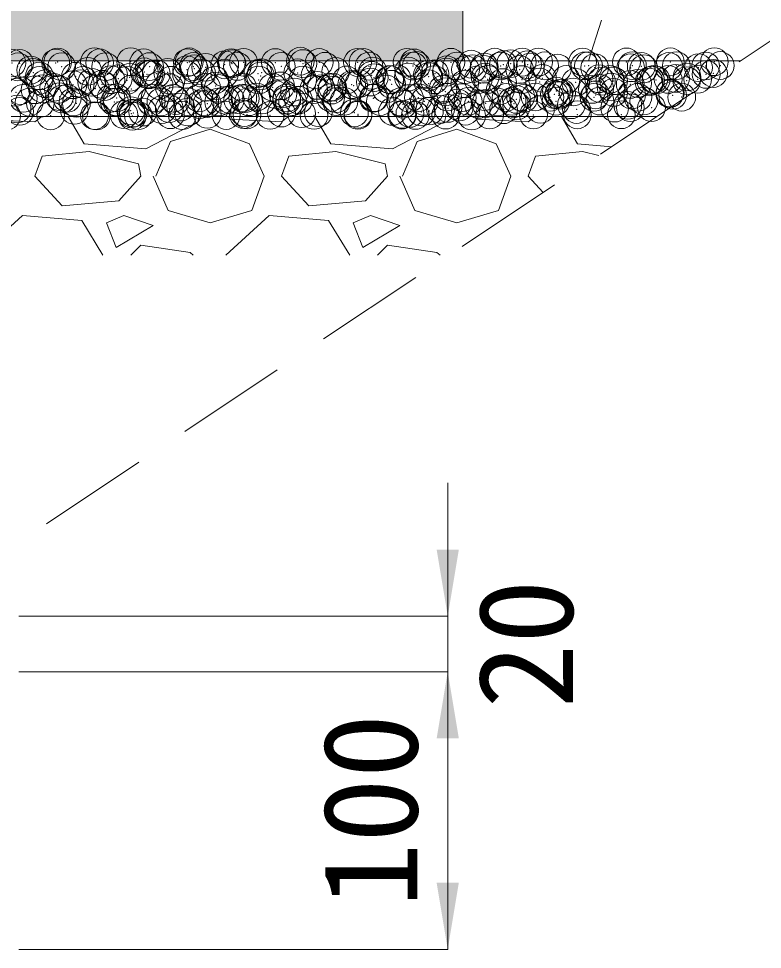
# Model space of a CAD drawing. Units: millimetres at full size, sheet at 1:20; some dimension numbers follow another scale. Extents: x 16670 to 20870, y 2462 to 8402.
# Drawn here: x 18875.7 to 19143.7, y 5977.4 to 6312.6 of the extents above; entities that cross this region are included whole.
import ezdxf
from ezdxf.enums import TextEntityAlignment as Align

# ---------------------------------------------------------------- set-up
doc = ezdxf.new("R2010")
doc.units = ezdxf.units.MM
doc.header["$LTSCALE"] = 20
doc.header["$PDMODE"] = 32
doc.header["$PDSIZE"] = 10
doc.linetypes.add('USER2', pattern=[3, 2, -1])
for name, color, linetype, lineweight in [('ハッチング', 7, 'Continuous', 9), ('ハッチング_基礎', 150, 'Continuous', 9), ('寸法線', 7, 'Continuous', 13), ('本体', 2, 'Continuous', 13), ('舗装・基礎', 3, 'Continuous', 13)]:
    doc.layers.add(name, color=color, linetype=linetype, lineweight=lineweight)
doc.layers.add('ハッチング_本体', color=8, linetype='Continuous')
doc.styles.add('ＭＳ ゴシック', font='')
doc.styles.get('ＭＳ ゴシック').set_extended_font_data('MS Gothic')

# ---------------------------------------------------------------- blocks, each defined once
blk = doc.blocks.new('filled_arrow')
at = {"color": 0, "linetype": 'Continuous', "lineweight": -2}
blk.add_solid([(7.5, 1.25), (0, 0), (7.5, -1.25)], dxfattribs=at)

msp = doc.modelspace()

# ---------------------------------------------------------------- hatches: boundary and pattern name
at = {"layer": 'ハッチング_本体'}
msp.add_hatch(color=256, dxfattribs=at).paths.add_polyline_path([(18615.75, 6417.39), (18615.75, 6297.39), (19035.75, 6297.39), (19035.75, 6497.39), (18915.75, 6497.39), (18915.75, 6417.39)])

# ---------------------------------------------------------------- linework, layer by layer
at = {"layer": 'ハッチング'}
for p in [(18873.22, 6296.62), (18875.36, 6295.26), (18875.99, 6296.47), (18879.97, 6294.07), (18889.04, 6296.65), (18889.72, 6296.96), (18891.18, 6295.29), (18903.01, 6297.13), (18904.86, 6296.68), (18907, 6295.31), (18916.01, 6297.07), (18920.68, 6296.71), (18922.82, 6295.34), (18936.28, 6294.19), (18936.5, 6296.74), (18937.14, 6297.05), (18938.64, 6295.37), (18938.92, 6294.54), (18943.05, 6295.08), (18949.95, 6295.99), (18952.32, 6296.76), (18952.59, 6296.34), (18954.46, 6295.4), (18956.72, 6296.88), (18968.14, 6296.79), (18970.28, 6295.43), (18977.15, 6297.28), (18978.09, 6296.42), (18983.96, 6296.82), (18986.1, 6295.46), (18997.78, 6296.83), (18999.78, 6296.85), (19001.92, 6295.49), (19015.6, 6296.88), (19017.74, 6295.52), (19018.11, 6296.66), (19019.04, 6295.8), (19029.92, 6294.17), (19031.42, 6296.91), (19033.56, 6295.54), (19036.68, 6294.26), (19038.74, 6296.21), (19039.32, 6294.61), (19043.22, 6294.34), (19043.45, 6295.15), (19047.24, 6296.94), (19049.38, 6295.57), (19050.35, 6296.06), (19053, 6296.41), (19056.21, 6294.28), (19057.13, 6296.95), (19059.06, 6296.03), (19060, 6295.18), (19063.06, 6296.97), (19065.2, 6295.6), (19069.93, 6294.78), (19078.88, 6296.99), (19079.69, 6295.59), (19081.02, 6295.63), (19083.23, 6294.94), (19094.7, 6297.02), (19096.23, 6294.88), (19096.84, 6295.66), (19100.02, 6295.41), (19100.95, 6294.55), (19109.95, 6295.38), (19110.52, 6297.05), (19112.66, 6295.69), (19120.64, 6294.96), (19123.24, 6295.55), (19126.34, 6297.08), (19128.48, 6295.72), (18880.91, 6293.21), (18883.17, 6291.94), (18896.16, 6291.87), (18900.6, 6293.62), (18909.88, 6292.37), (18911.57, 6290.94), (18915.7, 6291.48), (18920.93, 6293.45), (18921.86, 6292.59), (18922.6, 6292.39), (18923.18, 6292.54), (18925.25, 6292.74), (18929.38, 6293.28), (18936.17, 6292.48), (18941.56, 6293), (18949.89, 6292.97), (18961.88, 6292.82), (18962.82, 6291.97), (18963.19, 6293.14), (18976.19, 6293.08), (18982.51, 6292.37), (18989.91, 6293.57), (19002.84, 6292.2), (19003.2, 6293.74), (19003.77, 6291.34), (19009.33, 6290.66), (19011.98, 6291), (19016.11, 6291.55), (19016.2, 6293.68), (19023.01, 6292.46), (19023.46, 6291.75), (19025.65, 6292.81), (19029.78, 6293.35), (19041.27, 6290.63), (19043.79, 6291.58), (19044.73, 6290.72), (19057.09, 6290.66), (19064.42, 6291.13), (19072.91, 6290.69), (19084.75, 6290.95), (19088.73, 6290.72), (19104.55, 6290.75), (19109.73, 6290.72), (19112.38, 6291.07), (19116.51, 6291.61), (19120.37, 6290.77), (19123.41, 6292.52), (19126.05, 6292.87), (18883.07, 6290.34), (18884.22, 6287.34), (18885.33, 6289.16), (18888.35, 6287.88), (18895.25, 6288.79), (18897.9, 6289.14), (18898.89, 6290.37), (18902.03, 6289.68), (18903.33, 6287.34), (18905.66, 6288.99), (18906.59, 6288.13), (18908.93, 6290.59), (18914.71, 6290.4), (18916.33, 6287.28), (18926.28, 6288.54), (18930.05, 6287.78), (18930.53, 6290.43), (18943.35, 6287.94), (18946.35, 6290.46), (18946.61, 6288.37), (18947.55, 6287.51), (18956.34, 6287.88), (18962.17, 6290.49), (18967.24, 6287.92), (18970.06, 6288.38), (18977.99, 6290.52), (18983.36, 6288.55), (18984.63, 6287.4), (18987.57, 6287.74), (18988.76, 6287.95), (18993.81, 6290.54), (18995.66, 6288.86), (18996.35, 6288.48), (18998.3, 6289.2), (19002.43, 6289.75), (19008.19, 6287.29), (19009.63, 6290.57), (19010.07, 6288.98), (19023.37, 6289.15), (19025.45, 6290.6), (19036.37, 6289.09), (19050.09, 6289.58), (19063.38, 6289.75), (19076.38, 6289.69), (19085.03, 6287.47), (19085.68, 6290.09), (19089.16, 6288.01), (19090.1, 6290.18), (19096.06, 6288.92), (19098.7, 6289.27), (19102.83, 6289.81), (19103.4, 6290.35), (19105.37, 6290.5), (19116.39, 6290.29), (18874.68, 6286.08), (18876.31, 6286.68), (18881.58, 6286.99), (18890.04, 6287.17), (18890.39, 6284.53), (18893.14, 6283.93), (18908.96, 6283.96), (18911.01, 6284.08), (18924.78, 6283.99), (18940.6, 6284.02), (18956.42, 6284.04), (18961.41, 6284.35), (18968.31, 6285.26), (18970.95, 6285.6), (18972.24, 6284.07), (18975.08, 6286.15), (18981.98, 6287.06), (18988.06, 6284.1), (18988.5, 6286.88), (19003.52, 6283.95), (19003.88, 6284.13), (19019.7, 6284.16), (19028.52, 6287.12), (19029.46, 6286.26), (19030.24, 6284.39), (19035.52, 6284.19), (19043.54, 6284.55), (19049.15, 6286.67), (19051.34, 6284.22), (19056.53, 6284.49), (19061.81, 6284.41), (19067.16, 6284.25), (19068.71, 6285.32), (19069.47, 6286.49), (19070.25, 6284.99), (19070.41, 6285.64), (19071.36, 6285.67), (19075.49, 6286.21), (19082.39, 6287.12), (19082.98, 6284.27), (19083.55, 6285.16), (19090.1, 6286.04), (19096.55, 6285.09), (19098.8, 6284.3), (19110.27, 6285.59), (19110.43, 6285.87), (19111.37, 6285.01), (19114.62, 6284.33), (18877.32, 6283.9), (18879.46, 6282.54), (18883.49, 6282.15), (18891.32, 6283.67), (18895.28, 6282.56), (18896.48, 6282.09), (18910.2, 6282.58), (18911.1, 6282.59), (18923.5, 6282.75), (18926.92, 6282.62), (18931.34, 6283.91), (18932.28, 6283.05), (18934.06, 6280.75), (18936.49, 6282.69), (18940.96, 6281.66), (18942.74, 6282.65), (18943.6, 6282), (18947.73, 6282.55), (18950.21, 6283.18), (18951.97, 6283.46), (18954.63, 6283.46), (18957.28, 6283.8), (18958.56, 6282.68), (18963.51, 6283.35), (18972.29, 6283.28), (18973.23, 6282.42), (18974.38, 6282.71), (18976.51, 6283.29), (18990.2, 6282.74), (18990.23, 6283.78), (18992.92, 6282.83), (19006.02, 6282.77), (19013.25, 6282.66), (19014.19, 6281.8), (19016.52, 6283.89), (19021.84, 6282.79), (19033.88, 6282.21), (19034.46, 6280.81), (19037.66, 6282.82), (19041.36, 6281.72), (19044.01, 6282.07), (19048.14, 6282.61), (19053.48, 6282.85), (19054.2, 6282.04), (19055.04, 6283.52), (19055.14, 6281.18), (19057.68, 6283.87), (19069.3, 6282.88), (19074.83, 6281.59), (19085.12, 6282.91), (19095.16, 6281.41), (19100.94, 6282.94), (18871.36, 6277.59), (18875.11, 6280.07), (18876.05, 6279.21), (18887.18, 6277.62), (18895.74, 6279.62), (18903, 6277.65), (18903.65, 6277.56), (18913.61, 6278.06), (18916.07, 6279.45), (18916.26, 6278.4), (18916.65, 6277.49), (18917.01, 6278.59), (18918.82, 6277.68), (18920.39, 6278.95), (18927.29, 6279.86), (18929.93, 6280.2), (18930.37, 6277.99), (18934.64, 6277.71), (18936.7, 6279), (18943.67, 6278.16), (18950.46, 6277.74), (18956.66, 6278.09), (18957.02, 6278.82), (18957.96, 6277.97), (18966.28, 6277.77), (18970.38, 6278.59), (18977.65, 6278.38), (18982.1, 6277.8), (18983.68, 6278.76), (18996.67, 6278.7), (18997.92, 6277.82), (18997.98, 6278.2), (19010.39, 6279.19), (19013.74, 6277.85), (19014.01, 6278.12), (19016.66, 6278.47), (19018.61, 6277.75), (19020.79, 6279.01), (19023.69, 6279.36), (19027.69, 6279.92), (19029.55, 6277.88), (19030.33, 6280.27), (19036.69, 6279.3), (19038.93, 6277.58), (19045.37, 6277.91), (19050.41, 6279.79), (19061.19, 6277.94), (19063.7, 6279.96), (19076.7, 6279.9), (19077.01, 6277.97), (19090.42, 6280.39), (19092.83, 6278), (19096.09, 6280.55), (19103.72, 6280.56)]:
    msp.add_point(p, dxfattribs=at)
at = {"layer": 'ハッチング_基礎'}
for p, q in [((19081.04, 6297.39), (19085.75, 6312.1)), ((18862.84, 6276.36), (18881.51, 6275.47)), ((18881.51, 6275.47), (18883.99, 6277.39)), ((18899.29, 6267.47), (18893.5, 6277.39)), ((18940.73, 6277.39), (18940.18, 6275.47)), ((18951.3, 6277.39), (18951.74, 6276.36)), ((18951.74, 6276.36), (18970.41, 6275.47)), ((18970.41, 6275.47), (18972.89, 6277.39)), ((18988.19, 6267.47), (18982.4, 6277.39)), ((19029.63, 6277.39), (19029.08, 6275.47)), ((19040.2, 6277.39), (19040.64, 6276.36)), ((19040.64, 6276.36), (19059.31, 6275.47)), ((19059.31, 6275.47), (19061.79, 6277.39)), ((19077.09, 6267.47), (19071.3, 6277.39)), ((18940.18, 6275.47), (18921.51, 6265.69)), ((18930.4, 6268.36), (18944.63, 6272.81)), ((18944.63, 6272.81), (18958.85, 6267.47)), ((19029.08, 6275.47), (19010.41, 6265.69)), ((19019.3, 6268.36), (19033.53, 6272.81)), ((19033.53, 6272.81), (19047.75, 6267.47)), ((18921.51, 6265.69), (18899.29, 6267.47)), ((18925.07, 6255.91), (18930.4, 6268.36)), ((18958.85, 6267.47), (18964.18, 6255.91)), ((19010.41, 6265.69), (18988.19, 6267.47)), ((19013.97, 6255.91), (19019.3, 6268.36)), ((19047.75, 6267.47), (19053.08, 6255.91)), ((19089.39, 6266.49), (19077.09, 6267.47)), ((18881.51, 6255.91), (18884.17, 6263.03)), ((18901.06, 6264.8), (18884.17, 6263.03)), ((18918.84, 6260.36), (18901.06, 6264.8)), ((18970.41, 6255.91), (18973.07, 6263.03)), ((18989.96, 6264.8), (18973.07, 6263.03)), ((19007.74, 6260.36), (18989.96, 6264.8)), ((19059.31, 6255.91), (19061.97, 6263.03)), ((19078.86, 6264.8), (19061.97, 6263.03)), ((19084.68, 6263.35), (19078.86, 6264.8)), ((18919.73, 6255.91), (18918.84, 6260.36)), ((19008.63, 6255.91), (19007.74, 6260.36)), ((18891.29, 6245.25), (18881.51, 6255.91)), ((18919.73, 6255.91), (18911.73, 6247.02)), ((18924.18, 6255.91), (18929.51, 6243.47)), ((18959.74, 6243.47), (18964.18, 6255.91)), ((18980.19, 6245.25), (18970.41, 6255.91)), ((19008.63, 6255.91), (19000.63, 6247.02)), ((19013.08, 6255.91), (19018.41, 6243.47)), ((19048.64, 6243.47), (19053.08, 6255.91)), ((19064.7, 6250.03), (19059.31, 6255.91)), ((18911.73, 6247.02), (18891.29, 6245.25)), ((19000.63, 6247.02), (18980.19, 6245.25)), ((18929.51, 6243.47), (18944.63, 6239.02)), ((18944.63, 6239.02), (18959.74, 6243.47)), ((19018.41, 6243.47), (19033.53, 6239.02)), ((19033.53, 6239.02), (19048.64, 6243.47)), ((18877.06, 6241.69), (18861.4, 6227.39)), ((18898.4, 6239.91), (18877.06, 6241.69)), ((18906.05, 6227.39), (18898.4, 6239.91)), ((18913.51, 6241.69), (18907.29, 6239.02)), ((18907.29, 6239.02), (18910.84, 6230.13)), ((18924.18, 6238.13), (18913.51, 6241.69)), ((18965.96, 6241.69), (18950.3, 6227.39)), ((18987.3, 6239.91), (18965.96, 6241.69)), ((18994.95, 6227.39), (18987.3, 6239.91)), ((19002.41, 6241.69), (18996.19, 6239.02)), ((18996.19, 6239.02), (18999.74, 6230.13)), ((19013.08, 6238.13), (19002.41, 6241.69)), ((18910.84, 6230.13), (18924.18, 6238.13)), ((18999.74, 6230.13), (19013.08, 6238.13)), ((18919.73, 6231.02), (18916.1, 6227.39)), ((18937.51, 6228.36), (18919.73, 6231.02)), ((19008.63, 6231.02), (19005, 6227.39)), ((19026.41, 6228.36), (19008.63, 6231.02)), ((18938.61, 6227.39), (18937.51, 6228.36)), ((19027.51, 6227.39), (19026.41, 6228.36))]:
    msp.add_line(p, q, dxfattribs=at)
at = {"layer": '寸法線'}
for p, q in [((19030.29, 6145.39), (19030.29, 6029.39)), ((18875.75, 6097.39), (19030.29, 6097.39)), ((18875.75, 6077.39), (19030.29, 6077.39)), ((18875.75, 6077.39), (19030.29, 6077.39)), ((19030.29, 6077.39), (19030.29, 5977.39)), ((18875.75, 5977.39), (19030.29, 5977.39))]:
    msp.add_line(p, q, dxfattribs=at)
at = {"layer": '本体'}
for p in [(19035.75, 6497.39), (18615.75, 6297.39)]:
    msp.add_line(p, (19035.75, 6297.39), dxfattribs=at)
at = {"layer": '舗装・基礎', "linetype": 'USER2'}
msp.add_line((18835.75, 6097.39), (20335.75, 7097.39), dxfattribs=at)
at = {"layer": '舗装・基礎'}
for p, q in [((18735.75, 6297.39), (19135.75, 6297.39)), ((18735.75, 6277.39), (19105.75, 6277.39))]:
    msp.add_line(p, q, dxfattribs=at)

# ---------------------------------------------------------------- block references
at = {"layer": '寸法線', "xscale": 3.2, "yscale": 3.2}
for p, rotation in [((19030.29, 6097.39), 90), ((19030.29, 6077.39), 270), ((19030.29, 6077.39), 270), ((19030.29, 5977.39), 90)]:
    msp.add_blockref('filled_arrow', p, dxfattribs=dict(at, rotation=rotation))

# ---------------------------------------------------------------- texts
at = {"layer": '寸法線', "style": 'ＭＳ ゴシック'}
for s, p in [('20', (19058.29, 6087.39)), ('100', (19002.29, 6027.39))]:
    msp.add_text(s, height=34.18, rotation=90, dxfattribs=at).set_placement(p, align=Align.MIDDLE_CENTER)

doc.saveas('drawing.dxf')
